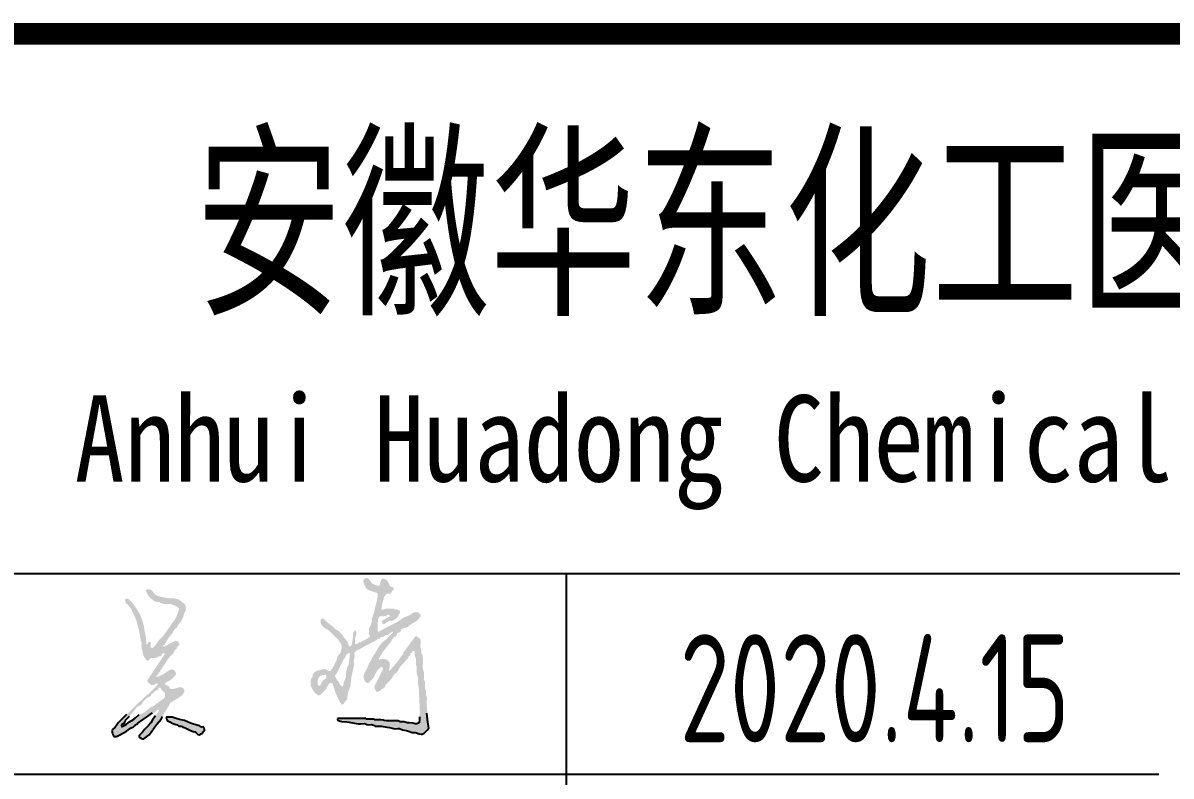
# Model space of a CAD drawing. Extents: x 6128144 to 12201635, y -1670122 to -706096.
# Drawn here: x 6608055 to 6611777, y -748746 to -746305 of the extents above; entities that cross this region are included whole.
import ezdxf
from ezdxf.enums import TextEntityAlignment as Align

# ---------------------------------------------------------------- set-up
doc = ezdxf.new("R2010")
doc.units = 0
doc.header["$LTSCALE"] = 1000
doc.header["$MEASUREMENT"] = 0
doc.layers.get('0').update_dxf_attribs({"linetype": 'CONTINUOUS'})
doc.styles.add('sceie', font='sceie.shx', dxfattribs={"bigfont": 'sceic.shx'})
doc.styles.add('宋体', font='', dxfattribs={"width": 0.7})
doc.styles.get('宋体').set_extended_font_data('SimSun')

msp = doc.modelspace()

# ---------------------------------------------------------------- hatches: boundary and pattern name
h = msp.add_hatch(color=256)
h.dxf.hatch_style = 1
h.paths.add_polyline_path([(6608548.5, -748336.9), (6608554.2, -748332.3), (6608553.8, -748329.5), (6608554.9, -748327.3), (6608557.4, -748326), (6608560, -748322.6), (6608561.1, -748320.7), (6608562.6, -748316.6), (6608559, -748311.5), (6608556, -748309.2), (6608550.1, -748307.3), (6608534.8, -748314.7), (6608527.3, -748318.7), (6608512.6, -748327.1), (6608510.5, -748326.1), (6608509.7, -748323.9), (6608510.5, -748321.8), (6608513.1, -748322.2), (6608515.4, -748320.3), (6608515.7, -748317.7), (6608523.6, -748303.6), (6608528.2, -748296.8), (6608538.6, -748284.3), (6608544.1, -748274.1), (6608547.8, -748269.3), (6608556.3, -748261.4), (6608555.8, -748258.7), (6608556.9, -748256.4), (6608559.4, -748255.2), (6608569.3, -748241.6), (6608573.3, -748233.7), (6608578.2, -748217.7), (6608582.3, -748210.2), (6608583.3, -748205.3), (6608582.4, -748196.8), (6608580.7, -748191), (6608578.7, -748188.1), (6608574, -748184.3), (6608563, -748176), (6608556.2, -748172.8), (6608542.8, -748169.7), (6608535.7, -748169.7), (6608532.1, -748169.7), (6608525.1, -748169.7), (6608513.4, -748167.3), (6608507.5, -748166.1), (6608495.9, -748163.5), (6608486.8, -748159.7), (6608482.4, -748156.4), (6608476.1, -748148.9), (6608473.6, -748146.4), (6608472.3, -748145.1), (6608469.8, -748142.6), (6608464.8, -748140.6), (6608461.6, -748140.4), (6608456.3, -748141.6), (6608453.7, -748143.1), (6608453.2, -748146.8), (6608455.2, -748148.9), (6608459.9, -748159.2), (6608463.5, -748164.2), (6608471.9, -748171.8), (6608478.2, -748177.1), (6608482, -748179.3), (6608489.6, -748182.2), (6608493.9, -748181.6), (6608496.8, -748182.5), (6608500.1, -748185.4), (6608504.4, -748185.4), (6608506.8, -748186.2), (6608510.5, -748188.5), (6608519.6, -748188.5), (6608524.2, -748188.5), (6608533.4, -748188.5), (6608543.9, -748191.7), (6608549.1, -748194), (6608558.4, -748199.9), (6608560.8, -748203.9), (6608561.1, -748207.1), (6608559.4, -748211.4), (6608552.6, -748229.1), (6608547.8, -748237.8), (6608536.5, -748253.1), (6608533.8, -748258.4), (6608532.1, -748261), (6608528.2, -748265.6), (6608515.6, -748284.3), (6608508.4, -748293.2), (6608492.8, -748309.3), (6608486.7, -748319.5), (6608482.8, -748324.3), (6608474, -748332.3), (6608473.1, -748330.2), (6608470.9, -748329.4), (6608468.8, -748330.2), (6608468.8, -748322.7), (6608468.8, -748318.9), (6608468.8, -748311.4), (6608466.3, -748310.9), (6608465.1, -748310.7), (6608462.5, -748310.4), (6608460.9, -748314.4), (6608459.8, -748316.3), (6608457.3, -748319.8), (6608455.5, -748319.4), (6608454.5, -748317.3), (6608455.2, -748315.6), (6608454.4, -748307.3), (6608454, -748303.1), (6608453.2, -748294.8), (6608451.5, -748286.4), (6608450.7, -748282.3), (6608449, -748273.9), (6608446.9, -748261.3), (6608445.6, -748255.1), (6608442.7, -748242.7), (6608435.5, -748224.3), (6608430.8, -748215.3), (6608419.8, -748198.9), (6608412.7, -748188), (6608408.4, -748182.8), (6608399, -748173.9), (6608395.1, -748171.5), (6608391.8, -748171.2), (6608387.5, -748172.9), (6608385.6, -748173.8), (6608385.1, -748176.5), (6608386.5, -748178.1), (6608388.2, -748183.8), (6608390.1, -748186.8), (6608394.8, -748190.6), (6608403.8, -748202.3), (6608407.9, -748208.7), (6608414.6, -748221.8), (6608421.5, -748239), (6608424.4, -748247.8), (6608429.2, -748265.6), (6608430.5, -748270.6), (6608431.1, -748273.1), (6608432.3, -748278.1), (6608434, -748288.1), (6608434.8, -748293.1), (6608436.5, -748303.1), (6608435.7, -748306.6), (6608436.7, -748309.4), (6608439.6, -748311.4), (6608439.2, -748324), (6608439.8, -748330.5), (6608442.7, -748342.7), (6608445, -748353.3), (6608447.3, -748358.6), (6608453.2, -748367.7), (6608455, -748371), (6608457.8, -748372.4), (6608461.5, -748371.9), (6608464.8, -748368.5), (6608466.5, -748366.9), (6608469.8, -748363.5), (6608480.5, -748363.8), (6608486.2, -748362.7), (6608495.9, -748358.3), (6608499, -748357.2), (6608500.9, -748356.9), (6608504.2, -748357.3), (6608504.1, -748352.3), (6608507.6, -748348.4), (6608512.6, -748347.9), (6608514.4, -748348.9), (6608515, -748351.5), (6608513.6, -748353.1), (6608491.7, -748385.5), (6608480.8, -748401.7), (6608459.4, -748434.4), (6608457.7, -748438), (6608459.1, -748441.9), (6608462.5, -748443.8), (6608466.1, -748446.5), (6608467.7, -748447.9), (6608470.9, -748451), (6608477.9, -748451.1), (6608481.8, -748449.9), (6608487.5, -748445.8), (6608489.2, -748445.2), (6608490.6, -748445.6), (6608491.7, -748446.9), (6608492.1, -748448.5), (6608491.8, -748449.8), (6608490.7, -748451), (6608478.6, -748463.1), (6608472.5, -748469.2), (6608460.5, -748481.3), (6608458.8, -748482.1), (6608458, -748482.5), (6608456.3, -748483.3), (6608448, -748491.7), (6608443.8, -748495.8), (6608435.5, -748504.2), (6608433.8, -748505), (6608433, -748505.4), (6608431.3, -748506.3), (6608404.2, -748533.4), (6608390.7, -748546.9), (6608363.6, -748574), (6608357.6, -748583.2), (6608354, -748587.5), (6608345.8, -748594.8), (6608343.9, -748599.4), (6608343.6, -748602.5), (6608344.8, -748607.3), (6608346.9, -748611.5), (6608348, -748613.6), (6608350, -748617.7), (6608356.9, -748618.2), (6608360.9, -748617.2), (6608366.7, -748613.6), (6608383.2, -748605.2), (6608391.2, -748600.4), (6608406.3, -748589.6), (6608412.9, -748586.3), (6608416.1, -748583.8), (6608420.9, -748578.2), (6608423.6, -748578.6), (6608425.8, -748577.5), (6608427.1, -748575), (6608446.3, -748561.7), (6608455.9, -748555.1), (6608475, -748541.7), (6608481.1, -748540.4), (6608484.2, -748538.7), (6608488.6, -748534.4), (6608489.5, -748532.2), (6608491.4, -748531), (6608493.8, -748531.3), (6608495.7, -748532.2), (6608496.2, -748534.9), (6608494.8, -748536.5), (6608492.7, -748540.4), (6608491.1, -748542.2), (6608487.5, -748544.8), (6608488, -748547.6), (6608486.9, -748549.8), (6608484.4, -748551.1), (6608477.9, -748559.8), (6608475, -748564.4), (6608469.8, -748574), (6608461.5, -748582.3), (6608457.3, -748586.5), (6608449, -748594.8), (6608443.1, -748603.6), (6608439.4, -748607.7), (6608431.3, -748614.6), (6608430.8, -748617.6), (6608431.4, -748619.6), (6608433.4, -748621.9), (6608435, -748621), (6608437.3, -748622.1), (6608437.5, -748624), (6608442.8, -748625.5), (6608446.5, -748625), (6608451.1, -748621.9), (6608459.7, -748615.7), (6608463.8, -748612.1), (6608470.9, -748604.2), (6608482.5, -748586.2), (6608489, -748577.6), (6608503.2, -748561.5), (6608507.3, -748553.2), (6608509.4, -748549), (6608513.6, -748540.6), (6608522.3, -748527.8), (6608526.3, -748521.1), (6608533.4, -748507.3), (6608536.1, -748507.8), (6608538.4, -748506.7), (6608539.6, -748504.2), (6608553.3, -748496.5), (6608560, -748492.3), (6608573, -748483.3), (6608572.7, -748480.7), (6608574.5, -748478.4), (6608577.2, -748478.1), (6608578.2, -748471.5), (6608577.8, -748467.6), (6608575.1, -748461.5), (6608569.6, -748459), (6608566.4, -748458.4), (6608560.5, -748458.3), (6608550.8, -748462), (6608545.7, -748463.3), (6608535.5, -748464.6), (6608531.6, -748462.3), (6608529.8, -748459.7), (6608529.2, -748455.2), (6608526.5, -748455.7), (6608524.2, -748454.6), (6608523, -748452.1), (6608520.9, -748450.6), (6608519.1, -748450.3), (6608516.7, -748451), (6608515.9, -748447.6), (6608516.9, -748444.7), (6608519.8, -748442.7), (6608532.2, -748435.6), (6608538, -748431), (6608548, -748420.8), (6608550.7, -748416.1), (6608551, -748412.4), (6608549, -748407.3), (6608546.5, -748404.8), (6608545.3, -748403.5), (6608542.8, -748401), (6608536.4, -748400.6), (6608532.8, -748401.3), (6608527.1, -748404.2), (6608513.3, -748414.2), (6608505.5, -748418.5), (6608489.6, -748425), (6608488.4, -748424.7), (6608487.8, -748422.9), (6608488.6, -748421.9), (6608492.8, -748415.8), (6608495.1, -748412.8), (6608500.1, -748407.3), (6608499.6, -748404.5), (6608500.7, -748402.3), (6608503.2, -748401), (6608505.9, -748395.7), (6608507.6, -748393.1), (6608511.5, -748388.5), (6608522.5, -748370.8), (6608528.8, -748362.4), (6608542.8, -748346.9), (6608545.9, -748340.1)])
h.paths.add_polyline_path([(6608497.4, -748459.1), (6608500.1, -748459.4), (6608505.7, -748467.3), (6608508.9, -748471.1), (6608515.7, -748478.1), (6608516.3, -748484.5), (6608515.6, -748488.2), (6608512.6, -748493.8), (6608502.6, -748501.3), (6608497.6, -748505.1), (6608487.5, -748512.5), (6608480.1, -748518.4), (6608475.7, -748520.8), (6608466.7, -748524), (6608464.2, -748527.6), (6608462.3, -748529.3), (6608458.4, -748531.3), (6608448.8, -748539.4), (6608443.1, -748542.7), (6608431.3, -748546.9), (6608419.7, -748557.6), (6608413.4, -748562.5), (6608400, -748570.9), (6608390.8, -748578.3), (6608385.7, -748581.5), (6608375, -748586.5), (6608375.1, -748585.6), (6608374.8, -748584.9), (6608374, -748584.4), (6608374, -748581.4), (6608375.4, -748579.3), (6608378.1, -748578.2), (6608382.9, -748574.4), (6608384.9, -748571.4), (6608386.5, -748565.7), (6608394.8, -748557.3), (6608399, -748553.2), (6608407.3, -748544.8), (6608412.8, -748537.8), (6608415.5, -748534.2), (6608420.9, -748527.1), (6608425.2, -748522.2), (6608428.3, -748520.1), (6608434.4, -748517.7), (6608439.2, -748514.3), (6608441.4, -748511.7), (6608443.8, -748506.3), (6608452.5, -748496.9), (6608457.7, -748492.8), (6608468.8, -748486.5), (6608470.6, -748484.6), (6608471.2, -748482.8), (6608470.9, -748480.2), (6608473.4, -748479.1), (6608474.7, -748478.5), (6608477.1, -748477.1), (6608482.8, -748471.3), (6608486.4, -748468.8), (6608493.8, -748465.6), (6608493.8, -748464), (6608493.8, -748463.1), (6608493.8, -748461.5), (6608495.7, -748459.7)], flags=16)
h.paths.add_polyline_path([(6608597.7, -748574.4), (6608579.2, -748565.7), (6608562.7, -748562.7), (6608554.5, -748560.6), (6608538.6, -748555.2), (6608531.5, -748555.2), (6608528, -748555.2), (6608520.9, -748555.2), (6608519.6, -748556.4), (6608519.3, -748557.8), (6608519.8, -748559.4), (6608521.2, -748561.8), (6608521.9, -748563.1), (6608523, -748565.7), (6608530.9, -748570.9), (6608535.1, -748573.2), (6608543.8, -748577.1), (6608550.9, -748578.7), (6608554.5, -748580.3), (6608560.5, -748584.4), (6608565.6, -748584), (6608568.6, -748584.8), (6608573, -748587.5), (6608578, -748589.2), (6608580.5, -748590), (6608585.5, -748591.7), (6608593.8, -748595.9), (6608598, -748598), (6608606.3, -748602.1), (6608612.4, -748603.2), (6608615.6, -748605), (6608619.9, -748609.4), (6608620.7, -748610.2), (6608621.1, -748610.7), (6608622, -748611.5), (6608626, -748612.6), (6608629, -748612), (6608632.4, -748609.4), (6608635.9, -748607.8), (6608637.6, -748606.4), (6608639.7, -748603.2), (6608643.1, -748599.3), (6608644, -748595.7), (6608642.8, -748590.7), (6608641.1, -748589), (6608640.3, -748588.2), (6608638.6, -748586.5), (6608633.9, -748587.3), (6608630.8, -748586.4), (6608627.2, -748583.4), (6608607.4, -748578)])
h.paths.add_polyline_path([(6609367.4, -748571.7), (6609366.2, -748562), (6609364.8, -748542.7), (6609366.4, -748542.1), (6609367, -748539.8), (6609365.9, -748538.6), (6609364.1, -748520.3), (6609363.9, -748511), (6609364.8, -748492.7), (6609363.2, -748487.7), (6609362.3, -748485.2), (6609360.7, -748480.2), (6609362, -748473.6), (6609361.5, -748469.6), (6609358.6, -748463.5), (6609358.6, -748454.4), (6609358.6, -748449.8), (6609358.6, -748440.6), (6609356.9, -748438.1), (6609356.1, -748436.9), (6609354.4, -748434.4), (6609355.5, -748425.3), (6609355.7, -748420.6), (6609355.5, -748411.5), (6609352.2, -748401.9), (6609351.3, -748396.6), (6609351.3, -748386.4), (6609352, -748372.3), (6609351.8, -748365.1), (6609350.2, -748351), (6609347.6, -748350), (6609346.3, -748347.5), (6609347.1, -748344.8), (6609345.5, -748336.4), (6609344.6, -748332.3), (6609343, -748323.9), (6609344.8, -748314.1), (6609344.6, -748308.6), (6609341.9, -748298.9), (6609339.2, -748299.4), (6609336.9, -748298.3), (6609335.7, -748295.8), (6609331.7, -748293.5), (6609327.7, -748293.8), (6609324.2, -748296.8), (6609309.8, -748317), (6609302.5, -748327), (6609287.7, -748346.9), (6609288.2, -748349.6), (6609287.1, -748351.8), (6609284.6, -748353.1), (6609270, -748374), (6609262, -748384.1), (6609245, -748403.1), (6609243.8, -748403.1), (6609243.1, -748403.1), (6609241.9, -748403.1), (6609240.9, -748401.5), (6609242.1, -748399.1), (6609244, -748398.9), (6609244, -748390.6), (6609244, -748386.4), (6609244, -748378.1), (6609241.5, -748377.2), (6609240.4, -748374.1), (6609241.9, -748371.9), (6609239.1, -748372.3), (6609236.9, -748371.2), (6609235.6, -748368.7), (6609226.6, -748367.1), (6609221.9, -748366.9), (6609212.7, -748367.7), (6609212.6, -748368.6), (6609211.4, -748369.2), (6609210.6, -748368.7), (6609208.7, -748367.8), (6609208.2, -748365.1), (6609209.6, -748363.5), (6609224, -748341.6), (6609231.7, -748330.9), (6609248.1, -748310.4), (6609252, -748303.7), (6609254.4, -748300.5), (6609259.6, -748294.8), (6609261.8, -748294.6), (6609263.1, -748294.1), (6609264.8, -748292.7), (6609266.8, -748286.7), (6609269.1, -748283.7), (6609274.2, -748280.2), (6609276.4, -748280), (6609277.7, -748279.5), (6609279.4, -748278.1), (6609280.3, -748273.1), (6609282.3, -748270.2), (6609286.7, -748267.7), (6609298.5, -748264.2), (6609304.4, -748261.1), (6609313.8, -748253.1), (6609325, -748247.5), (6609330.4, -748243.8), (6609339.8, -748235.4), (6609339.5, -748232.7), (6609341.3, -748230.4), (6609344, -748230.2), (6609344.9, -748226.4), (6609344.3, -748223.8), (6609341.9, -748220.8), (6609339.8, -748218.7), (6609338.8, -748217.7), (6609336.7, -748215.6), (6609328.8, -748215), (6609324.5, -748215.4), (6609316.9, -748217.7), (6609316.1, -748219.3), (6609315.7, -748220.2), (6609314.8, -748221.8), (6609312.1, -748221.3), (6609309.8, -748222.5), (6609308.6, -748225), (6609293, -748230.8), (6609285.5, -748234.9), (6609272.1, -748244.7), (6609255.1, -748253.7), (6609246.6, -748258), (6609229.4, -748266.6), (6609221.9, -748270.9), (6609218.2, -748272.9), (6609210.6, -748277), (6609209, -748278.4), (6609206.4, -748277.9), (6609205.4, -748276), (6609204.6, -748260.2), (6609204.8, -748252.2), (6609206.5, -748236.4), (6609209, -748233.6), (6609209.9, -748231.7), (6609210.6, -748228.1), (6609220.7, -748228.9), (6609226.1, -748228.2), (6609235.6, -748225), (6609238.4, -748223), (6609241.8, -748223.4), (6609244, -748226), (6609244.3, -748228.6), (6609242.5, -748230.9), (6609239.8, -748231.2), (6609230.6, -748236.2), (6609226, -748238.7), (6609216.9, -748243.7), (6609219, -748247.2), (6609219.8, -748249.2), (6609221, -748253.1), (6609225.4, -748253.7), (6609228.2, -748252.8), (6609231.5, -748250), (6609236, -748246.3), (6609238.6, -748244.8), (6609244, -748242.7), (6609250.8, -748243.2), (6609254.8, -748242.2), (6609260.6, -748238.5), (6609265.9, -748233.7), (6609268.4, -748231.2), (6609273.1, -748226), (6609272.7, -748223.2), (6609273.8, -748221), (6609276.3, -748219.7), (6609277.6, -748215.8), (6609277.4, -748212.9), (6609275.2, -748209.3), (6609272.3, -748208.9), (6609270.5, -748207.7), (6609269, -748205.2), (6609264.1, -748206.6), (6609260.6, -748206), (6609256.5, -748203.1), (6609245.6, -748203.1), (6609240.2, -748203.1), (6609229.4, -748203.1), (6609226.2, -748206), (6609223.3, -748206.9), (6609219, -748206.2), (6609217.1, -748205.3), (6609216.5, -748202.6), (6609217.9, -748201), (6609219.3, -748190), (6609220.6, -748184.4), (6609224.2, -748173.9), (6609225, -748168.2), (6609226.1, -748165.2), (6609229.4, -748160.4), (6609231.5, -748158.3), (6609232.5, -748157.2), (6609234.6, -748155.1), (6609240, -748155.1), (6609242.7, -748155.1), (6609248.1, -748155.1), (6609249.8, -748149.4), (6609251.8, -748146.4), (6609256.5, -748142.6), (6609257.1, -748139.3), (6609256.6, -748137), (6609254.4, -748134.3), (6609248.1, -748132.7), (6609244.6, -748129.8), (6609241.9, -748123.9), (6609237.7, -748115.1), (6609233.7, -748110.8), (6609225.2, -748106.2), (6609221, -748105.7), (6609217.7, -748107.5), (6609215.8, -748111.4), (6609214.2, -748118.1), (6609213.3, -748121.4), (6609211.7, -748128.1), (6609209.7, -748128.8), (6609208.6, -748129), (6609206.5, -748129.1), (6609198.7, -748127.4), (6609194.9, -748126.1), (6609187.7, -748122.8), (6609183.3, -748116.5), (6609181, -748113.3), (6609176.2, -748107.2), (6609171.5, -748104.5), (6609167.8, -748104.2), (6609162.7, -748106.2), (6609161, -748107.8), (6609160.2, -748108.7), (6609158.5, -748110.3), (6609159.2, -748118.5), (6609160.3, -748122.7), (6609163.7, -748130.1), (6609168, -748137.6), (6609171.7, -748141), (6609179.4, -748144.7), (6609189.4, -748148.1), (6609194.4, -748149.8), (6609204.4, -748153.1), (6609204.8, -748163.1), (6609204.3, -748168.2), (6609202.3, -748178.1), (6609199.3, -748189.7), (6609197.9, -748195.6), (6609195, -748207.2), (6609194.3, -748213.3), (6609193.4, -748216.3), (6609190.8, -748221.8), (6609189.6, -748227.9), (6609188.5, -748230.9), (6609185.6, -748236.4), (6609186.4, -748244), (6609185.7, -748248.3), (6609182.5, -748255.2), (6609180.8, -748260.3), (6609179.7, -748262.8), (6609177.3, -748267.7), (6609177.3, -748276), (6609177.3, -748280.2), (6609177.3, -748288.5), (6609179.5, -748289.7), (6609180.1, -748292.9), (6609178.3, -748294.8), (6609176.2, -748296.8), (6609175.2, -748297.9), (6609173.1, -748300), (6609164.8, -748304.1), (6609160.6, -748306.2), (6609152.3, -748310.4), (6609151, -748311.1), (6609150.4, -748312), (6609150.2, -748313.5), (6609145.9, -748312.9), (6609143.1, -748313.8), (6609139.8, -748316.6), (6609136.8, -748318.1), (6609134.7, -748318.3), (6609131.4, -748317.7), (6609131.4, -748309.3), (6609131.4, -748305.2), (6609131.4, -748296.8), (6609135.1, -748289.3), (6609135.9, -748284.3), (6609134.6, -748276), (6609133.6, -748274.1), (6609131, -748273.6), (6609129.4, -748275), (6609128.2, -748278.1), (6609127.3, -748279.6), (6609125.2, -748282.3), (6609124.8, -748298.2), (6609123.7, -748306.3), (6609120, -748321.8), (6609118.5, -748324.8), (6609116, -748326.2), (6609112.7, -748326), (6609109, -748314.7), (6609105.8, -748309.1), (6609098.1, -748300), (6609090.2, -748288.9), (6609085.7, -748283.6), (6609076.2, -748273.9), (6609070.6, -748271.3), (6609067.9, -748269.9), (6609062.7, -748266.6), (6609063, -748264), (6609061.2, -748261.7), (6609058.5, -748261.4), (6609045.7, -748251), (6609039.4, -748245.6), (6609027.3, -748234.3), (6609025.4, -748236.2), (6609023.6, -748236.8), (6609021, -748236.4), (6609019.7, -748244.3), (6609020.1, -748248.8), (6609023.1, -748256.2), (6609030.9, -748264.4), (6609035.8, -748268), (6609046, -748272.9), (6609058.9, -748285.8), (6609065.4, -748292.3), (6609078.3, -748305.2), (6609080.2, -748309.9), (6609081.8, -748312.2), (6609085.6, -748315.6), (6609088.3, -748324.4), (6609088.5, -748329.5), (6609086.6, -748338.5), (6609085.4, -748344.5), (6609083.7, -748347.7), (6609079.3, -748352.1), (6609075.2, -748358.5), (6609073.7, -748362.3), (6609072.1, -748369.8), (6609066.2, -748381.4), (6609063.3, -748387.3), (6609057.5, -748398.9), (6609055, -748400.2), (6609053.9, -748402.4), (6609054.3, -748405.2), (6609047.5, -748405.7), (6609043.5, -748404.7), (6609037.7, -748401), (6609035.9, -748399.2), (6609033.7, -748398.9), (6609031.4, -748400), (6609024.6, -748400.4), (6609021, -748401.3), (6609014.8, -748404.2), (6609009, -748405), (6609006, -748406.1), (6609001.2, -748409.4), (6608998.5, -748412.9), (6608997, -748414.6), (6608993.9, -748417.7), (6608994.5, -748422), (6608993.7, -748424.9), (6608990.8, -748428.1), (6608987.9, -748437.8), (6608987.3, -748443.1), (6608987.7, -748453.1), (6608992.8, -748463.7), (6608996, -748468.9), (6609003.3, -748478.1), (6609006.5, -748480.3), (6609008, -748481.6), (6609010.6, -748484.4), (6609014.9, -748484.5), (6609017.4, -748483.8), (6609021, -748481.3), (6609028.5, -748473.8), (6609032.3, -748470), (6609039.8, -748462.5), (6609039, -748459.4), (6609040.1, -748456.8), (6609042.9, -748455.2), (6609045.1, -748449.1), (6609048.2, -748445.9), (6609054.3, -748443.8), (6609055.4, -748445.1), (6609056.9, -748445.4), (6609058.5, -748444.8), (6609066.6, -748470.9), (6609071.7, -748483.7), (6609083.5, -748508.3), (6609085.6, -748509.3), (6609086.4, -748511.5), (6609085.6, -748513.6), (6609089.3, -748514.5), (6609092, -748513.9), (6609095, -748511.5), (6609099.1, -748505.3), (6609101.4, -748502.4), (6609106.4, -748496.9), (6609107.8, -748480.7), (6609109.8, -748472.4), (6609115.8, -748457.3), (6609117.6, -748444.8), (6609118.4, -748438.6), (6609120, -748426), (6609121.7, -748417.7), (6609122.5, -748413.5), (6609124.2, -748405.2), (6609125, -748401.9), (6609125.4, -748400.2), (6609126.2, -748396.9), (6609127.5, -748390.6), (6609128.1, -748387.5), (6609129.4, -748381.2), (6609127, -748377.3), (6609126.7, -748374.1), (6609128.3, -748369.8), (6609130, -748360.7), (6609130.2, -748356), (6609129.4, -748346.9), (6609133.5, -748342.7), (6609135.6, -748340.6), (6609139.8, -748336.4), (6609143.2, -748337.3), (6609146.1, -748336.2), (6609148.1, -748333.3), (6609154.2, -748330.4), (6609157.1, -748328.7), (6609162.7, -748325), (6609176, -748318.3), (6609182.7, -748315), (6609196, -748308.3), (6609199.9, -748306.1), (6609201.7, -748304.6), (6609204.4, -748301), (6609207.2, -748302), (6609209.8, -748301.3), (6609211.7, -748298.9), (6609214.1, -748297.8), (6609215.3, -748296.9), (6609216.9, -748294.8), (6609220.5, -748296.1), (6609223.6, -748295.4), (6609226.3, -748292.7), (6609228.7, -748291.6), (6609229.8, -748290.6), (6609231.5, -748288.5), (6609235.8, -748289.1), (6609238.6, -748288.3), (6609241.9, -748285.4), (6609246.3, -748281.7), (6609249, -748280.1), (6609254.4, -748278.1), (6609254.8, -748279.8), (6609254.5, -748281), (6609253.3, -748282.3), (6609245.4, -748290.2), (6609241.5, -748294.1), (6609233.6, -748302.1), (6609222.4, -748310.8), (6609217.3, -748315.9), (6609208.5, -748327.1), (6609201.4, -748340.4), (6609197.5, -748347), (6609188.7, -748359.4), (6609185, -748368.5), (6609182.7, -748372.9), (6609177.3, -748381.2), (6609171.3, -748395.3), (6609167.9, -748402.2), (6609160.6, -748415.6), (6609159.7, -748424.4), (6609160.2, -748429.1), (6609162.7, -748437.5), (6609165.6, -748440.4), (6609167.1, -748441.9), (6609170, -748444.8), (6609174.3, -748445.1), (6609177.4, -748443.4), (6609179.4, -748439.6), (6609187.6, -748432.3), (6609191.2, -748427.6), (6609196, -748417.7), (6609201.2, -748407.3), (6609205, -748402.4), (6609213.8, -748394.8), (6609214.6, -748392.8), (6609217.5, -748392.2), (6609219, -748393.7), (6609221.9, -748396.2), (6609222.3, -748400.1), (6609220, -748403.1), (6609211.8, -748421.3), (6609207.5, -748430.3), (6609198.1, -748447.9), (6609194.6, -748454.1), (6609194.3, -748459.1), (6609197.1, -748465.6), (6609198.5, -748468.1), (6609199.1, -748469.3), (6609200.2, -748471.9), (6609204.7, -748473.2), (6609207.9, -748472.6), (6609211.7, -748469.8), (6609217.5, -748465.1), (6609220.7, -748463), (6609227.3, -748459.4), (6609229.6, -748452.8), (6609231.6, -748449.6), (6609236.7, -748444.8), (6609247.5, -748433.4), (6609252.4, -748427), (6609260.6, -748413.5), (6609263.3, -748413.8), (6609265, -748413.3), (6609266.9, -748411.5), (6609276, -748395.1), (6609281.9, -748387.3), (6609295, -748373.9), (6609298.2, -748369.3), (6609300.1, -748367.1), (6609304.4, -748363.5), (6609303.9, -748360.8), (6609305, -748358.5), (6609307.5, -748357.3), (6609310.5, -748353.7), (6609311.7, -748351.4), (6609312.7, -748346.9), (6609314.4, -748346.9), (6609315.2, -748346.9), (6609316.9, -748346.9), (6609316.6, -748344.2), (6609317.2, -748342.5), (6609319, -748340.6), (6609321.6, -748340.3), (6609323.3, -748340.9), (6609325.2, -748342.7), (6609324.7, -748352), (6609325.6, -748357.1), (6609329.4, -748365.6), (6609329.4, -748374.8), (6609329.4, -748379.4), (6609329.4, -748388.5), (6609330.2, -748388.5), (6609330.7, -748388.5), (6609331.5, -748388.5), (6609331.5, -748398.5), (6609331.5, -748403.5), (6609331.5, -748413.5), (6609333.2, -748418.5), (6609334, -748421), (6609335.7, -748426), (6609335.7, -748436.9), (6609335.7, -748442.3), (6609335.7, -748453.1), (6609337.5, -748452.9), (6609337.9, -748452.2), (6609337.7, -748449), (6609338.7, -748450.6), (6609337.9, -748452.2), (6609338.2, -748458.1), (6609338.4, -748462.7), (6609338.8, -748471.9), (6609340, -748499.4), (6609340.7, -748513.1), (6609341.9, -748540.6), (6609341.1, -748554), (6609340.7, -748560.7), (6609339.8, -748574), (6609332, -748576.9), (6609327.1, -748577.1), (6609319, -748575), (6609307.2, -748574.1), (6609301.4, -748573.2), (6609289.8, -748570.9), (6609282.2, -748570.9), (6609278.3, -748570.2), (6609271.1, -748567.7), (6609256.1, -748567.7), (6609248.6, -748567.7), (6609233.6, -748567.7), (6609226, -748566.1), (6609222.3, -748565.2), (6609214.8, -748563.6), (6609206.5, -748563.6), (6609202.3, -748563.6), (6609194, -748563.6), (6609194, -748562.7), (6609194, -748562.3), (6609194, -748561.5), (6609183.1, -748561.5), (6609177.7, -748561.5), (6609166.9, -748561.5), (6609166.9, -748560.7), (6609166.9, -748560.2), (6609166.9, -748559.4), (6609131, -748559.4), (6609113.1, -748559.4), (6609077.3, -748559.4), (6609075.2, -748560.9), (6609074.8, -748563.6), (6609076.2, -748565.7), (6609080.9, -748567), (6609083.2, -748567.8), (6609087.7, -748569.8), (6609104.5, -748569.9), (6609113.1, -748571), (6609129.4, -748575), (6609142.6, -748576.7), (6609149.4, -748576.9), (6609162.7, -748576.1), (6609167.7, -748577.7), (6609170.2, -748578.6), (6609175.2, -748580.2), (6609183.6, -748579.6), (6609188, -748580), (6609196, -748582.3), (6609196, -748583.2), (6609196, -748583.6), (6609196, -748584.4), (6609204.4, -748584.4), (6609208.5, -748584.4), (6609216.9, -748584.4), (6609234.4, -748587.7), (6609243.2, -748589.3), (6609260.6, -748592.7), (6609270.7, -748591.7), (6609276.2, -748592.4), (6609285.6, -748595.9), (6609298.4, -748598.5), (6609304.8, -748600.4), (6609316.9, -748605.2), (6609326.2, -748604.7), (6609331.3, -748605.6), (6609339.8, -748609.4), (6609346, -748610.5), (6609349.8, -748610.1), (6609355.5, -748607.3), (6609361.9, -748600.9), (6609365, -748597.5), (6609371.1, -748590.7)])
h.paths.add_polyline_path([(6609092.3, -748454.9), (6609090.5, -748455.8), (6609088.7, -748455.2), (6609083.7, -748450.1), (6609081.6, -748447), (6609078.3, -748440.6), (6609073.3, -748434.6), (6609071.1, -748431.1), (6609067.9, -748424), (6609066.7, -748421.6), (6609067.6, -748418.9), (6609070, -748417.7), (6609080, -748397.7), (6609085, -748387.7), (6609095, -748367.7), (6609098.6, -748363.2), (6609100.1, -748360.6), (6609102.3, -748355.2), (6609104.8, -748351.6), (6609106.7, -748349.9), (6609110.6, -748347.9), (6609112.2, -748347.3), (6609113.6, -748347.7), (6609114.8, -748348.9), (6609113.6, -748364), (6609112.8, -748371.5), (6609110.6, -748386.4), (6609107.2, -748391.6), (6609106, -748394.9), (6609105.4, -748401), (6609102.5, -748410.7), (6609101.9, -748416), (6609102.3, -748426), (6609097.7, -748436.6), (6609095.8, -748442), (6609092.9, -748453.1)], flags=16)
h.paths.add_polyline_path([(6609039.1, -748425.8), (6609036.6, -748430.2), (6609027.6, -748437.4), (6609023.6, -748442.5), (6609018.9, -748453.1), (6609016.4, -748453.1), (6609015.2, -748453.1), (6609012.7, -748453.1), (6609010.5, -748445.9), (6609010.1, -748441.9), (6609010.6, -748434.4), (6609012.7, -748429.6), (6609013.9, -748427.2), (6609016.8, -748422.9), (6609023.9, -748419.7), (6609027.9, -748418.6), (6609035.6, -748417.7), (6609038.7, -748421.6)], flags=16)

# ---------------------------------------------------------------- linework, layer by layer
for p, q in [((6606237.2, -748089.6), (6617237.2, -748089.6)), ((6609817.2, -751339.6), (6609817.2, -748089.6)), ((6609817.2, -751339.6), (6609817.2, -748089.6)), ((6608390.7, -748546.9), (6608363.6, -748574)), ((6608384.9, -748571.4), (6608382.9, -748574.4)), ((6608386.5, -748565.7), (6608384.9, -748571.4)), ((6608394.8, -748557.3), (6608386.5, -748565.7)), ((6608390.8, -748578.3), (6608400, -748570.9)), ((6608399, -748553.2), (6608394.8, -748557.3)), ((6608400, -748570.9), (6608413.4, -748562.5)), ((6608413.4, -748562.5), (6608419.7, -748557.6)), ((6608419.7, -748557.6), (6608431.3, -748546.9)), ((6608427.1, -748575), (6608446.3, -748561.7)), ((6608446.3, -748561.7), (6608455.9, -748555.1)), ((6608455.9, -748555.1), (6608475, -748541.7)), ((6608475, -748564.4), (6608469.8, -748574)), ((6608477.9, -748559.8), (6608475, -748564.4)), ((6608484.4, -748551.1), (6608477.9, -748559.8)), ((6608489, -748577.6), (6608503.2, -748561.5)), ((6608503.2, -748561.5), (6608507.3, -748553.2)), ((6608519.6, -748556.4), (6608519.3, -748557.8)), ((6608519.3, -748557.8), (6608519.8, -748559.4)), ((6608520.9, -748555.2), (6608519.6, -748556.4)), ((6608519.8, -748559.4), (6608521.2, -748561.8)), ((6608528, -748555.2), (6608520.9, -748555.2)), ((6608521.2, -748561.8), (6608521.9, -748563.1)), ((6608521.9, -748563.1), (6608523, -748565.7)), ((6608523, -748565.7), (6608530.9, -748570.9)), ((6608531.5, -748555.2), (6608528, -748555.2)), ((6608530.9, -748570.9), (6608535.1, -748573.2)), ((6608538.6, -748555.2), (6608531.5, -748555.2)), ((6608554.5, -748560.6), (6608538.6, -748555.2)), ((6608562.7, -748562.7), (6608554.5, -748560.6)), ((6608579.2, -748565.7), (6608562.7, -748562.7)), ((6608597.7, -748574.4), (6608579.2, -748565.7)), ((6609075.2, -748560.9), (6609074.8, -748563.6)), ((6609074.8, -748563.6), (6609076.2, -748565.7)), ((6609077.3, -748559.4), (6609075.2, -748560.9)), ((6609076.2, -748565.7), (6609080.9, -748567)), ((6609113.1, -748559.4), (6609077.3, -748559.4)), ((6609080.9, -748567), (6609083.2, -748567.8)), ((6609083.2, -748567.8), (6609087.7, -748569.8)), ((6609087.7, -748569.8), (6609104.5, -748569.9)), ((6609104.5, -748569.9), (6609113.1, -748571)), ((6609131, -748559.4), (6609113.1, -748559.4)), ((6609113.1, -748571), (6609129.4, -748575)), ((6609166.9, -748559.4), (6609131, -748559.4)), ((6609166.9, -748560.2), (6609166.9, -748559.4)), ((6609166.9, -748560.7), (6609166.9, -748560.2)), ((6609166.9, -748561.5), (6609166.9, -748560.7)), ((6609177.7, -748561.5), (6609166.9, -748561.5)), ((6609183.1, -748561.5), (6609177.7, -748561.5)), ((6609194, -748561.5), (6609183.1, -748561.5)), ((6609194, -748562.3), (6609194, -748561.5)), ((6609194, -748562.7), (6609194, -748562.3)), ((6609194, -748563.6), (6609194, -748562.7)), ((6609202.3, -748563.6), (6609194, -748563.6)), ((6609206.5, -748563.6), (6609202.3, -748563.6)), ((6609214.8, -748563.6), (6609206.5, -748563.6)), ((6609222.3, -748565.2), (6609214.8, -748563.6)), ((6609226, -748566.1), (6609222.3, -748565.2)), ((6609233.6, -748567.7), (6609226, -748566.1)), ((6609248.6, -748567.7), (6609233.6, -748567.7)), ((6609256.1, -748567.7), (6609248.6, -748567.7)), ((6609271.1, -748567.7), (6609256.1, -748567.7)), ((6609278.3, -748570.2), (6609271.1, -748567.7)), ((6609282.2, -748570.9), (6609278.3, -748570.2)), ((6609289.8, -748570.9), (6609282.2, -748570.9)), ((6609301.4, -748573.2), (6609289.8, -748570.9)), ((6609340.7, -748560.7), (6609339.8, -748574)), ((6609341.1, -748554), (6609340.7, -748560.7)), ((6609366.2, -748562), (6609364.8, -748542.7)), ((6609367.4, -748571.7), (6609366.2, -748562)), ((6609371.1, -748590.7), (6609367.4, -748571.7)), ((6608343.9, -748599.4), (6608343.6, -748602.5)), ((6608343.6, -748602.5), (6608344.8, -748607.3)), ((6608345.8, -748594.8), (6608343.9, -748599.4)), ((6608344.8, -748607.3), (6608346.9, -748611.5)), ((6608354, -748587.5), (6608345.8, -748594.8)), ((6608357.6, -748583.2), (6608354, -748587.5)), ((6608363.6, -748574), (6608357.6, -748583.2)), ((6608366.7, -748613.6), (6608383.2, -748605.2)), ((6608375.4, -748579.3), (6608374, -748581.4)), ((6608374, -748581.4), (6608374, -748584.4)), ((6608374, -748584.4), (6608374.8, -748584.9)), ((6608374.8, -748584.9), (6608375.1, -748585.6)), ((6608375, -748586.5), (6608385.7, -748581.5)), ((6608375.1, -748585.6), (6608375, -748586.5)), ((6608378.1, -748578.2), (6608375.4, -748579.3)), ((6608382.9, -748574.4), (6608378.1, -748578.2)), ((6608383.2, -748605.2), (6608391.2, -748600.4)), ((6608385.7, -748581.5), (6608390.8, -748578.3)), ((6608391.2, -748600.4), (6608406.3, -748589.6)), ((6608406.3, -748589.6), (6608412.9, -748586.3)), ((6608412.9, -748586.3), (6608416.1, -748583.8)), ((6608416.1, -748583.8), (6608420.9, -748578.2)), ((6608420.9, -748578.2), (6608423.6, -748578.6)), ((6608423.6, -748578.6), (6608425.8, -748577.5)), ((6608425.8, -748577.5), (6608427.1, -748575)), ((6608439.4, -748607.7), (6608431.3, -748614.6)), ((6608443.1, -748603.6), (6608439.4, -748607.7)), ((6608449, -748594.8), (6608443.1, -748603.6)), ((6608457.3, -748586.5), (6608449, -748594.8)), ((6608461.5, -748582.3), (6608457.3, -748586.5)), ((6608469.8, -748574), (6608461.5, -748582.3)), ((6608463.8, -748612.1), (6608470.9, -748604.2)), ((6608470.9, -748604.2), (6608482.5, -748586.2)), ((6608482.5, -748586.2), (6608489, -748577.6)), ((6608535.1, -748573.2), (6608543.8, -748577.1)), ((6608543.8, -748577.1), (6608550.9, -748578.7)), ((6608550.9, -748578.7), (6608554.5, -748580.3)), ((6608554.5, -748580.3), (6608560.5, -748584.4)), ((6608560.5, -748584.4), (6608565.6, -748584)), ((6608565.6, -748584), (6608568.6, -748584.8)), ((6608568.6, -748584.8), (6608573, -748587.5)), ((6608573, -748587.5), (6608578, -748589.2)), ((6608578, -748589.2), (6608580.5, -748590)), ((6608580.5, -748590), (6608585.5, -748591.7)), ((6608585.5, -748591.7), (6608593.8, -748595.9)), ((6608593.8, -748595.9), (6608598, -748598)), ((6608607.4, -748578), (6608597.7, -748574.4)), ((6608598, -748598), (6608606.3, -748602.1)), ((6608606.3, -748602.1), (6608612.4, -748603.2)), ((6608627.2, -748583.4), (6608607.4, -748578)), ((6608612.4, -748603.2), (6608615.6, -748605)), ((6608615.6, -748605), (6608619.9, -748609.4)), ((6608630.8, -748586.4), (6608627.2, -748583.4)), ((6608633.9, -748587.3), (6608630.8, -748586.4)), ((6608632.4, -748609.4), (6608635.9, -748607.8)), ((6608638.6, -748586.5), (6608633.9, -748587.3)), ((6608635.9, -748607.8), (6608637.6, -748606.4)), ((6608637.6, -748606.4), (6608639.7, -748603.2)), ((6608640.3, -748588.2), (6608638.6, -748586.5)), ((6608639.7, -748603.2), (6608643.1, -748599.3)), ((6608641.1, -748589), (6608640.3, -748588.2)), ((6608642.8, -748590.7), (6608641.1, -748589)), ((6608644, -748595.7), (6608642.8, -748590.7)), ((6608643.1, -748599.3), (6608644, -748595.7)), ((6609129.4, -748575), (6609142.6, -748576.7)), ((6609142.6, -748576.7), (6609149.4, -748576.9)), ((6609149.4, -748576.9), (6609162.7, -748576.1)), ((6609162.7, -748576.1), (6609167.7, -748577.7)), ((6609167.7, -748577.7), (6609170.2, -748578.6)), ((6609170.2, -748578.6), (6609175.2, -748580.2)), ((6609175.2, -748580.2), (6609183.6, -748579.6)), ((6609183.6, -748579.6), (6609188, -748580)), ((6609188, -748580), (6609196, -748582.3)), ((6609196, -748582.3), (6609196, -748583.2)), ((6609196, -748583.2), (6609196, -748583.6)), ((6609196, -748583.6), (6609196, -748584.4)), ((6609196, -748584.4), (6609204.4, -748584.4)), ((6609204.4, -748584.4), (6609208.5, -748584.4)), ((6609208.5, -748584.4), (6609216.9, -748584.4)), ((6609216.9, -748584.4), (6609234.4, -748587.7)), ((6609234.4, -748587.7), (6609243.2, -748589.3)), ((6609243.2, -748589.3), (6609260.6, -748592.7)), ((6609260.6, -748592.7), (6609270.7, -748591.7)), ((6609270.7, -748591.7), (6609276.2, -748592.4)), ((6609276.2, -748592.4), (6609285.6, -748595.9)), ((6609285.6, -748595.9), (6609298.4, -748598.5)), ((6609298.4, -748598.5), (6609304.8, -748600.4)), ((6609307.2, -748574.1), (6609301.4, -748573.2)), ((6609304.8, -748600.4), (6609316.9, -748605.2)), ((6609319, -748575), (6609307.2, -748574.1)), ((6609316.9, -748605.2), (6609326.2, -748604.7)), ((6609327.1, -748577.1), (6609319, -748575)), ((6609326.2, -748604.7), (6609331.3, -748605.6)), ((6609332, -748576.9), (6609327.1, -748577.1)), ((6609331.3, -748605.6), (6609339.8, -748609.4)), ((6609339.8, -748574), (6609332, -748576.9)), ((6609349.8, -748610.1), (6609355.5, -748607.3)), ((6609355.5, -748607.3), (6609361.9, -748600.9)), ((6609361.9, -748600.9), (6609365, -748597.5)), ((6609365, -748597.5), (6609371.1, -748590.7)), ((6608346.9, -748611.5), (6608348, -748613.6)), ((6608348, -748613.6), (6608350, -748617.7)), ((6608350, -748617.7), (6608356.9, -748618.2)), ((6608356.9, -748618.2), (6608360.9, -748617.2)), ((6608360.9, -748617.2), (6608366.7, -748613.6)), ((6608431.3, -748614.6), (6608430.8, -748617.6)), ((6608430.8, -748617.6), (6608431.4, -748619.6)), ((6608431.4, -748619.6), (6608433.4, -748621.9)), ((6608433.4, -748621.9), (6608435, -748621)), ((6608435, -748621), (6608437.3, -748622.1)), ((6608437.3, -748622.1), (6608437.5, -748624)), ((6608437.5, -748624), (6608442.8, -748625.5)), ((6608442.8, -748625.5), (6608446.5, -748625)), ((6608446.5, -748625), (6608451.1, -748621.9)), ((6608451.1, -748621.9), (6608459.7, -748615.7)), ((6608459.7, -748615.7), (6608463.8, -748612.1)), ((6608619.9, -748609.4), (6608620.7, -748610.2)), ((6608620.7, -748610.2), (6608621.1, -748610.7)), ((6608621.1, -748610.7), (6608622, -748611.5)), ((6608622, -748611.5), (6608626, -748612.6)), ((6608626, -748612.6), (6608629, -748612)), ((6608629, -748612), (6608632.4, -748609.4)), ((6609339.8, -748609.4), (6609346, -748610.5)), ((6609346, -748610.5), (6609349.8, -748610.1)), ((6606237.2, -748739.6), (6611737.2, -748739.6))]:
    msp.add_line(p, q)
at = {"const_width": 70}
msp.add_lwpolyline([(6624237.2, -746339.6), (6606237.2, -746339.6)], dxfattribs=at)

# ---------------------------------------------------------------- texts
at = {"style": '宋体'}
for s, height, width, p in [('安徽华东化工医药工程有限责任公司', 500, 0.7, (6612432.1, -746939.6)), ('Anhui Huadong Chemical & Medical Engineering Co.,Ltd', 280, 0.85, (6612432.1, -747689.6))]:
    msp.add_text(s, height=height, dxfattribs=dict(at, width=width)).set_placement(p, align=Align.MIDDLE)
at = {"style": 'sceie', "width": 0.8}
msp.add_attdef('2020.4.15', text='200320-02-040', height=350, dxfattribs=at).set_placement((6610816.6, -748461), align=Align.MIDDLE)
msp.add_attdef('2020.4.15', text='200320-02-040', height=350, dxfattribs=at).set_placement((6610816.6, -748461), align=Align.MIDDLE)

doc.saveas('drawing.dxf')
